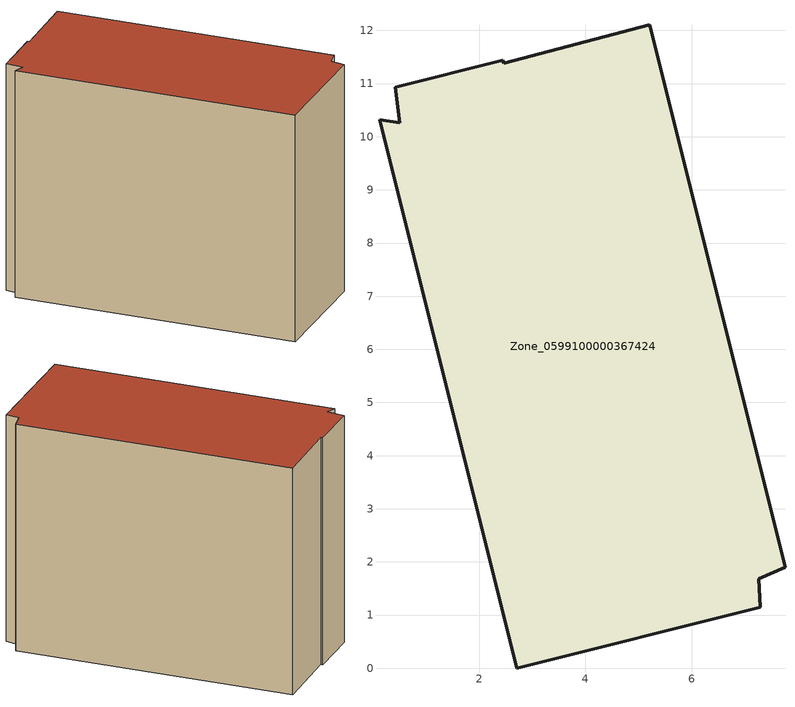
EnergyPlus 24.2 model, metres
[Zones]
Zone_0599100000367424
 floor ground (C_G): 2.44,11.44 2.46,11.38 5.21,12.11 7.76,1.9 7.26,1.68 7.29,1.15 2.71,0 0.13,10.32 0.5,10.27 0.43,10.93 z0
 wall outside (C_F): 0.13,10.32 2.71,0 7.29,1.15 7.26,1.68 7.76,1.9 5.21,12.11 2.46,11.38 2.44,11.44 0.43,10.93 0.5,10.27 0.13,10.32 z0:8.77
 roof outside (C_R): 2.46,11.38 2.44,11.44 0.43,10.93 0.5,10.27 0.13,10.32 2.71,0 7.29,1.15 7.26,1.68 7.76,1.9 5.21,12.11 z8.77
[BUILDING]
Pand.0599100000367424: North Axis=0; Terrain=City; Loads Convergence Tolerance Value=0.04; Temperature Convergence Tolerance Value=0.4; Solar Distribution=FullExterior; Maximum Number of Warmup Days=25; Minimum Number of Warmup Days=1
[Site:Location]
Rotterdam.The.Hague.AP_ZH_NLD Design_Conditions: Latitude=51.96; Longitude=4.45; Time Zone=1; Elevation=-4.5
[SITE:GROUNDTEMPERATURE:BUILDINGSURFACE]
18, 18, 18, 18, 18, 18, 18, 18, 18, 18, 18, 18
[MATERIAL] Thermal Absorptance=0.9; Solar Absorptance=0.7; Visible Absorptance=0.7
Name | Roughness | Thickness | Conductivity | Density | Specific Heat
G.TC.1992-2005 | MediumSmooth | 0.15 | 0.06 | 540 | 1210
F.TC.1992-2005 | Rough | 0.3 | 0.12 | 1920 | 840
R.TC.1992-2005 | MediumRough | 0.2 | 0.08 | 1500 | 1000
[CONSTRUCTION]
C_G: G.TC.1992-2005
C_F: F.TC.1992-2005
C_R: R.TC.1992-2005
[ZONE]
Zone_0599100000367424: Type=1; Multiplier=1; Ceiling Height=Autocalculate; Volume=Autocalculate; Floor Area=autocalculate; Part of Total Floor Area=Yes
[ZONEINFILTRATION:DESIGNFLOWRATE]
Infil_Zone_0599100000367424: Zone or ZoneList or Space or SpaceList=Zone_0599100000367424; Schedule=AlwaysOn; Design Flow Rate Calculation Method=Flow/Area; Flow Rate per Floor Area=0.0015; Constant Term Coefficient=1; Temperature Term Coefficient=0; Velocity Term Coefficient=0; Velocity Squared Term Coefficient=0
[HVACTEMPLATE:ZONE:IDEALLOADSAIRSYSTEM]
Zone_0599100000367424: Maximum Heating Supply Air Temperature=50; Minimum Cooling Supply Air Temperature=13; Maximum Heating Supply Air Humidity Ratio=0.0156; Minimum Cooling Supply Air Humidity Ratio=0.0077; Heating Limit=NoLimit; Cooling Limit=NoLimit; Dehumidification Control Type=ConstantSensibleHeatRatio; Cooling Sensible Heat Ratio=0.7; Dehumidification Setpoint=60; Humidification Control Type=None; Humidification Setpoint=30; Outdoor Air Method=None; Outdoor Air Flow Rate per Person=0.00944; Outdoor Air Flow Rate per Zone Floor Area=0; Outdoor Air Flow Rate per Zone=0; Demand Controlled Ventilation Type=None; Outdoor Air Economizer Type=NoEconomizer; Heat Recovery Type=None; Sensible Heat Recovery Effectiveness=0.7; Latent Heat Recovery Effectiveness=0.65
[ZONECONTROL:THERMOSTAT]
ThermostatControl_Zone_0599100000367424: Zone or ZoneList=Zone_0599100000367424; Control Type Schedule=DualSetpointControlType; Control 1=Thermostat_Zone_0599100000367424; Temperature Difference Between Cutout And Setpoint=0
[THERMOSTATSETPOINT:DUALSETPOINT]
Thermostat_Zone_0599100000367424: Heating Setpoint Temperature Schedule=HeatingSetpoint_Zone_0599100000367424; Cooling Setpoint Temperature Schedule=CoolingSetpoint_Zone_0599100000367424
[SCHEDULE:COMPACT]
HeatingSetpoint_Zone_0599100000367424: Through: 12/31, For: AllDays, Until: 24:00, 21
CoolingSetpoint_Zone_0599100000367424: Through: 12/31, For: AllDays, Until: 24:00, 24
DualSetpointControlType: Through: 12/31, For: AllDays, Until: 24:00, 4
AlwaysOn: Through: 12/31, For: AllDays, Until: 24:00, 1
